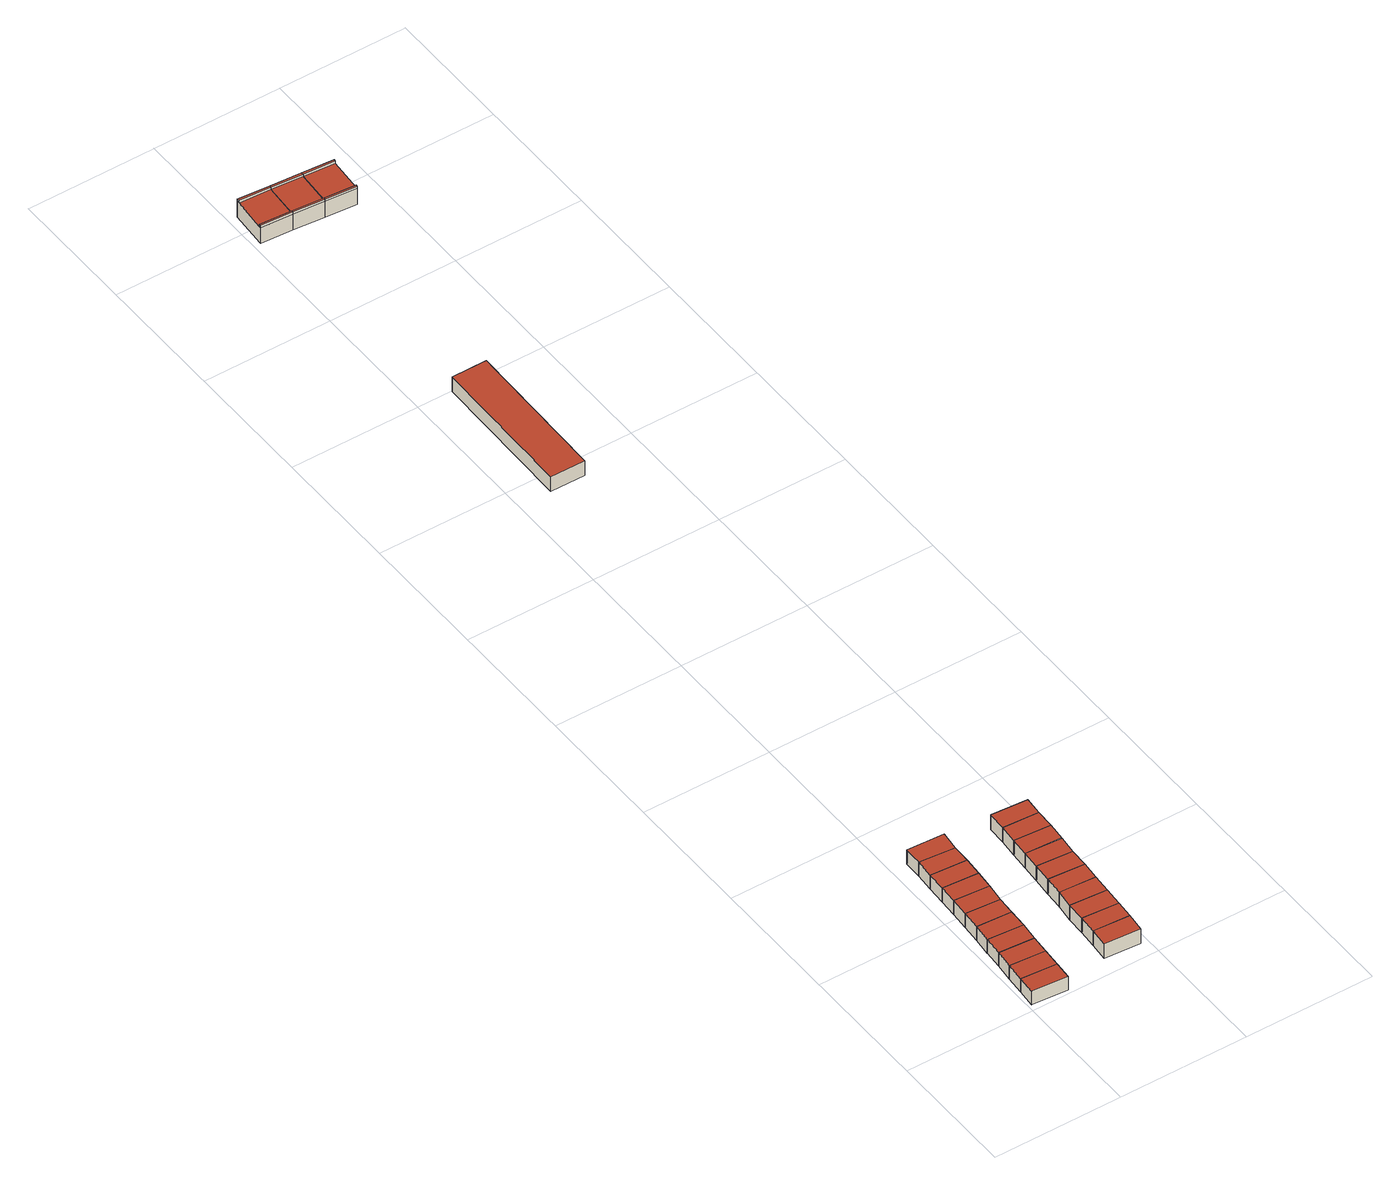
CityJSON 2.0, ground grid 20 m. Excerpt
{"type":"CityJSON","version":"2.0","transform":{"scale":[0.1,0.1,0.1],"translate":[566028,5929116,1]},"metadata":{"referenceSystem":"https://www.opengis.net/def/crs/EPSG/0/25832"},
"CityObjects":{
"building1":{"type":"Building","attributes":{"Grundfläche 2D":"15.820886","Grundhöhe NN":"1.976"},"geometry":[{"type":"Solid","lod":"3","boundaries":[[[[0,1,2,3,4,5]],[[6,7,8,3,2,1]],[[8,9,4,3]],[[9,10,11,0,5,4]],[[11,6,1,0]],[[9,8,7,6,11,10]]]],"semantics":{"surfaces":[{"type":"RoofSurface"},{"type":"WallSurface"},{"type":"GroundSurface"}],"values":[[0,1,1,1,1,2]]}}]},
"building2":{"type":"Building","attributes":{"Grundfläche 2D":"15.831430","Grundhöhe NN":"1.970"},"geometry":[{"type":"Solid","lod":"3","boundaries":[[[[4,12,13,14,0,5]],[[9,15,12,4]],[[15,16,17,14,13,12]],[[17,11,0,14]],[[0,11,10,9,4,5]],[[11,17,16,15,9,10]]]],"semantics":{"surfaces":[{"type":"RoofSurface"},{"type":"WallSurface"},{"type":"GroundSurface"}],"values":[[0,1,1,1,1,2]]}}]},
"building3":{"type":"Building","attributes":{"Grundfläche 2D":"15.727734","Grundhöhe NN":"1.970"},"geometry":[{"type":"Solid","lod":"3","boundaries":[[[[14,13,12,18,19]],[[15,20,18,12]],[[20,21,19,18]],[[21,17,14,19]],[[14,17,16,15,12,13]],[[21,20,15,16,17]]]],"semantics":{"surfaces":[{"type":"RoofSurface"},{"type":"WallSurface"},{"type":"GroundSurface"}],"values":[[0,1,1,1,1,2]]}}]},
"building4":{"type":"Building","attributes":{"Grundfläche 2D":"15.643360","Grundhöhe NN":"1.956"},"geometry":[{"type":"Solid","lod":"3","boundaries":[[[[19,18,22,23]],[[21,20,18,19]],[[20,24,22,18]],[[24,25,23,22]],[[25,21,19,23]],[[20,21,25,24]]]],"semantics":{"surfaces":[{"type":"RoofSurface"},{"type":"WallSurface"},{"type":"GroundSurface"}],"values":[[0,1,1,1,1,2]]}}]},
"building5":{"type":"Building","attributes":{"Grundfläche 2D":"15.509460","Grundhöhe NN":"1.950"},"geometry":[{"type":"Solid","lod":"3","boundaries":[[[[26,23,22,27]],[[28,29,27,22]],[[29,30,26,27]],[[30,31,23,26]],[[31,28,22,23]],[[31,30,29,28]]]],"semantics":{"surfaces":[{"type":"RoofSurface"},{"type":"WallSurface"},{"type":"GroundSurface"}],"values":[[0,1,1,1,1,2]]}}]},
"building6":{"type":"Building","attributes":{"Grundfläche 2D":"15.367730","Grundhöhe NN":"1.945"},"geometry":[{"type":"Solid","lod":"3","boundaries":[[[[32,26,27,33]],[[29,34,33,27]],[[34,35,32,33]],[[35,30,26,32]],[[30,29,27,26]],[[30,35,34,29]]]],"semantics":{"surfaces":[{"type":"RoofSurface"},{"type":"WallSurface"},{"type":"GroundSurface"}],"values":[[0,1,1,1,1,2]]}}]},
"building7":{"type":"Building","attributes":{"Grundfläche 2D":"15.477765","Grundhöhe NN":"1.942"},"geometry":[{"type":"Solid","lod":"3","boundaries":[[[[32,33,36,37]],[[35,34,33,32]],[[34,38,36,33]],[[38,39,37,36]],[[39,35,32,37]],[[38,34,35,39]]]],"semantics":{"surfaces":[{"type":"RoofSurface"},{"type":"WallSurface"},{"type":"GroundSurface"}],"values":[[0,1,1,1,1,2]]}}]},
"building8":{"type":"Building","attributes":{"Grundfläche 2D":"15.729130","Grundhöhe NN":"1.918"},"geometry":[{"type":"Solid","lod":"3","boundaries":[[[[40,41,37,36]],[[38,42,40,36]],[[42,43,41,40]],[[43,39,37,41]],[[37,39,38,36]],[[39,43,42,38]]]],"semantics":{"surfaces":[{"type":"RoofSurface"},{"type":"WallSurface"},{"type":"GroundSurface"}],"values":[[0,1,1,1,1,2]]}}]},
"building9":{"type":"Building","attributes":{"Grundfläche 2D":"15.930230","Grundhöhe NN":"1.904"},"geometry":[{"type":"Solid","lod":"3","boundaries":[[[[44,45,41,40,46]],[[43,42,40,41]],[[42,47,46,40]],[[47,48,49,45,44,46]],[[49,43,41,45]],[[47,42,43,49,48]]]],"semantics":{"surfaces":[{"type":"RoofSurface"},{"type":"WallSurface"},{"type":"GroundSurface"}],"values":[[0,1,1,1,1,2]]}}]},
"building10":{"type":"Building","attributes":{"Grundfläche 2D":"15.973979","Grundhöhe NN":"1.906"},"geometry":[{"type":"Solid","lod":"3","boundaries":[[[[46,50,51,52,45,44]],[[47,53,50,46]],[[53,54,55,52,51,50]],[[55,49,45,52]],[[49,48,47,46,44,45]],[[48,49,55,54,53,47]]]],"semantics":{"surfaces":[{"type":"RoofSurface"},{"type":"WallSurface"},{"type":"GroundSurface"}],"values":[[0,1,1,1,1,2]]}}]},
"building11":{"type":"Building","attributes":{"Grundfläche 2D":"16.134925","Grundhöhe NN":"1.939"},"geometry":[{"type":"Solid","lod":"3","boundaries":[[[[51,50,56,57,52]],[[53,58,56,50]],[[58,59,57,56]],[[59,55,52,57]],[[52,55,54,53,50,51]],[[59,58,53,54,55]]]],"semantics":{"surfaces":[{"type":"RoofSurface"},{"type":"WallSurface"},{"type":"GroundSurface"}],"values":[[0,1,1,1,1,2]]}}]},
"building12":{"type":"Building","attributes":{"Grundfläche 2D":"15.960399","Grundhöhe NN":"1.871"},"geometry":[{"type":"Solid","lod":"3","boundaries":[[[[60,61,62,63]],[[61,60,64,65]],[[62,61,65,66]],[[63,62,66,67]],[[60,63,67,64]],[[65,64,67,66]]]],"semantics":{"surfaces":[{"type":"RoofSurface"},{"type":"WallSurface"},{"type":"GroundSurface"}],"values":[[0,1,1,1,1,2]]}}]},
"building13":{"type":"Building","attributes":{"Grundfläche 2D":"15.985914","Grundhöhe NN":"1.868"},"geometry":[{"type":"Solid","lod":"3","boundaries":[[[[68,69,70,62,61]],[[68,61,65,71]],[[72,70,69,68,71,73]],[[62,70,72,66]],[[61,62,66,65]],[[72,73,71,65,66]]]],"semantics":{"surfaces":[{"type":"RoofSurface"},{"type":"WallSurface"},{"type":"GroundSurface"}],"values":[[0,1,1,1,1,2]]}}]},
"building14":{"type":"Building","attributes":{"Grundfläche 2D":"16.127120","Grundhöhe NN":"1.868"},"geometry":[{"type":"Solid","lod":"3","boundaries":[[[[74,70,69,68,75,76]],[[71,68,69,70,72,73]],[[75,68,71,77]],[[78,74,76,75,77,79]],[[70,74,78,72]],[[77,71,73,72,78,79]]]],"semantics":{"surfaces":[{"type":"RoofSurface"},{"type":"WallSurface"},{"type":"GroundSurface"}],"values":[[0,1,1,1,1,2]]}}]},
"building15":{"type":"Building","attributes":{"Grundfläche 2D":"16.197021","Grundhöhe NN":"1.873"},"geometry":[{"type":"Solid","lod":"3","boundaries":[[[[75,80,81,82,74,76]],[[80,75,77,83]],[[84,82,81,80,83,85]],[[74,82,84,78]],[[75,76,74,78,79,77]],[[78,84,85,83,77,79]]]],"semantics":{"surfaces":[{"type":"RoofSurface"},{"type":"WallSurface"},{"type":"GroundSurface"}],"values":[[0,1,1,1,1,2]]}}]},
"building16":{"type":"Building","attributes":{"Grundfläche 2D":"16.091382","Grundhöhe NN":"1.878"},"geometry":[{"type":"Solid","lod":"3","boundaries":[[[[86,82,81,80,87,88]],[[83,80,81,82,84,85]],[[87,80,83,89]],[[90,86,88,87,89,91]],[[82,86,90,84]],[[91,89,83,85,84,90]]]],"semantics":{"surfaces":[{"type":"RoofSurface"},{"type":"WallSurface"},{"type":"GroundSurface"}],"values":[[0,1,1,1,1,2]]}}]},
"building17":{"type":"Building","attributes":{"Grundfläche 2D":"15.942628","Grundhöhe NN":"1.883"},"geometry":[{"type":"Solid","lod":"3","boundaries":[[[[87,92,93,86,88]],[[92,87,89,94]],[[93,92,94,95]],[[86,93,95,90]],[[87,88,90,91,89]],[[88,86,90]],[[91,90,95,94,89]]]],"semantics":{"surfaces":[{"type":"RoofSurface"},{"type":"WallSurface"},{"type":"GroundSurface"}],"values":[[0,1,1,1,1,1,2]]}}]},
"building18":{"type":"Building","attributes":{"Grundfläche 2D":"15.897965","Grundhöhe NN":"1.855"},"geometry":[{"type":"Solid","lod":"3","boundaries":[[[[96,93,92,97,98]],[[92,93,95,94]],[[97,92,94,99]],[[100,96,98,97,99,101]],[[93,96,100,95]],[[99,94,95,100,101]]]],"semantics":{"surfaces":[{"type":"RoofSurface"},{"type":"WallSurface"},{"type":"GroundSurface"}],"values":[[0,1,1,1,1,2]]}}]},
"building19":{"type":"Building","attributes":{"Grundfläche 2D":"15.969173","Grundhöhe NN":"1.857"},"geometry":[{"type":"Solid","lod":"3","boundaries":[[[[97,102,103,104,96,98]],[[99,105,102,97]],[[105,106,107,104,103,102]],[[107,100,96,104]],[[96,100,101,99,97,98]],[[100,107,106,105,99,101]]]],"semantics":{"surfaces":[{"type":"RoofSurface"},{"type":"WallSurface"},{"type":"GroundSurface"}],"values":[[0,1,1,1,1,2]]}}]},
"building20":{"type":"Building","attributes":{"Grundfläche 2D":"15.992114","Grundhöhe NN":"1.882"},"geometry":[{"type":"Solid","lod":"3","boundaries":[[[[103,102,108,109,104]],[[105,110,108,102]],[[110,111,109,108]],[[111,107,104,109]],[[104,107,106,105,102,103]],[[107,111,110,105,106]]]],"semantics":{"surfaces":[{"type":"RoofSurface"},{"type":"WallSurface"},{"type":"GroundSurface"}],"values":[[0,1,1,1,1,2]]}}]},
"building21":{"type":"Building","attributes":{"Grundfläche 2D":"16.018937","Grundhöhe NN":"1.884"},"geometry":[{"type":"Solid","lod":"3","boundaries":[[[[112,109,108,113,114]],[[111,110,108,109]],[[110,115,113,108]],[[115,116,117,112,114,113]],[[117,111,109,112]],[[115,110,111,117,116]]]],"semantics":{"surfaces":[{"type":"RoofSurface"},{"type":"WallSurface"},{"type":"GroundSurface"}],"values":[[0,1,1,1,1,2]]}}]},
"building22":{"type":"Building","attributes":{"Grundfläche 2D":"124.869512","Grundhöhe NN":"2.050"},"geometry":[{"type":"Solid","lod":"3","boundaries":[[[[118,119,120,121,122]],[[123,124,119,118]],[[124,125,120,119]],[[125,126,121,120]],[[127,123,118,122]],[[126,127,122,121]],[[126,125,124,123,127]]]],"semantics":{"surfaces":[{"type":"RoofSurface"},{"type":"WallSurface"},{"type":"GroundSurface"}],"values":[[0,1,1,1,1,1,2]]}}]},
"building23":{"type":"Building","attributes":{"Grundfläche 2D":"28.714039","Grundhöhe NN":"2.352"},"children":["building23-1","building23-2"],"geometry":[{"type":"Solid","lod":"3","boundaries":[[[[128,129,130,131,132,133,134,135,136]],[[137,135,134,133,132,131,138,139]],[[136,135,137,140]],[[141,142,130,129,128,136,140]],[[131,130,142,138]],[[141,140,137,139,138,142]]]],"semantics":{"surfaces":[{"type":"RoofSurface"},{"type":"WallSurface"},{"type":"GroundSurface"}],"values":[[0,1,1,1,1,2]]}}]},
"building23-1":{"type":"BuildingInstallation","parents":["building23"],"geometry":[{"type":"MultiSurface","lod":"3","boundaries":[[[143,144,145,146,147]],[[128,145,144,136]],[[146,145,128,133]],[[135,143,147,146,133,134]],[[144,143,135,136]]],"semantics":{"surfaces":[{"type":"RoofSurface"},{"type":"WallSurface"}],"values":[0,1,1,1,1]}}]},
"building23-2":{"type":"BuildingInstallation","parents":["building23"],"geometry":[{"type":"MultiSurface","lod":"3","boundaries":[[[148,149,150,151]],[[149,148,131,132]],[[150,149,132,129]],[[151,150,129,130]],[[148,151,130,131]]],"semantics":{"surfaces":[{"type":"RoofSurface"},{"type":"WallSurface"}],"values":[0,1,1,1,1]}}]},
"building24":{"type":"Building","attributes":{"Grundfläche 2D":"28.806057","Grundhöhe NN":"2.365"},"children":["building24-1","building24-2"],"geometry":[{"type":"Solid","lod":"3","boundaries":[[[[152,153,130,129,128,136,154,155]],[[140,136,128,129,130,142]],[[154,136,140,156]],[[157,153,152,155,154,156,158]],[[130,153,157,142]],[[156,140,142,157,158]]]],"semantics":{"surfaces":[{"type":"RoofSurface"},{"type":"WallSurface"},{"type":"GroundSurface"}],"values":[[0,1,1,1,1,2]]}}]},
"building24-1":{"type":"BuildingInstallation","parents":["building24"],"geometry":[{"type":"MultiSurface","lod":"3","boundaries":[[[151,150,159,160]],[[129,150,151,130]],[[159,150,129,152]],[[160,159,152,153]],[[151,160,153,130]]],"semantics":{"surfaces":[{"type":"RoofSurface"},{"type":"WallSurface"}],"values":[0,1,1,1,1]}}]},
"building24-2":{"type":"BuildingInstallation","parents":["building24"],"geometry":[{"type":"MultiSurface","lod":"3","boundaries":[[[161,162,145,144]],[[154,155,162,161]],[[155,128,145,162]],[[128,136,144,145]],[[136,154,161,144]]],"semantics":{"surfaces":[{"type":"RoofSurface"},{"type":"WallSurface"}],"values":[0,1,1,1,1]}}]},
"building25":{"type":"Building","attributes":{"Grundfläche 2D":"28.780769","Grundhöhe NN":"2.363"},"children":["building25-1","building25-2"],"geometry":[{"type":"Solid","lod":"3","boundaries":[[[[163,164,153,152,155,154,165,166]],[[154,155,152,153,157,156]],[[165,154,156,167]],[[168,169,164,163,166,165,167,170]],[[153,164,169,157]],[[170,167,156,157,169,168]]]],"semantics":{"surfaces":[{"type":"RoofSurface"},{"type":"WallSurface"},{"type":"GroundSurface"}],"values":[[0,1,1,1,1,2]]}}]},
"building25-1":{"type":"BuildingInstallation","parents":["building25"],"geometry":[{"type":"MultiSurface","lod":"3","boundaries":[[[171,172,162,161]],[[165,166,172,171]],[[166,155,162,172]],[[155,154,161,162]],[[154,165,171,161]]],"semantics":{"surfaces":[{"type":"RoofSurface"},{"type":"WallSurface"}],"values":[0,1,1,1,1]}}]},
"building25-2":{"type":"BuildingInstallation","parents":["building25"],"geometry":[{"type":"MultiSurface","lod":"3","boundaries":[[[173,174,160,159]],[[159,160,153,152]],[[173,159,152,163]],[[174,173,163,164]],[[160,174,164,153]]],"semantics":{"surfaces":[{"type":"RoofSurface"},{"type":"WallSurface"}],"values":[0,1,1,1,1]}}]}
},
"vertices":[
[7,37,34],[5,9,34],[6,9,34],[60,5,34],[62,33,34],[8,37,34],[5,9,10],[6,9,10],[60,5,10],[62,33,10],[8,37,10],[7,37,10],
[64,62,34],[10,66,34],[9,66,34],[64,62,10],[10,66,10],[9,66,10],
[66,90,34],[12,94,34],[66,90,10],[12,94,10],
[69,119,34],[14,123,34],[69,119,10],[14,123,10],
[17,151,34],[70,148,34],[69,119,9],[70,148,9],[17,151,9],[14,123,9],
[19,180,34],[72,176,34],[72,176,9],[19,180,9],
[75,205,34],[21,209,34],[75,205,9],[21,209,9],
[77,233,34],[22,237,34],[77,233,9],[22,237,9],
[24,266,34],[23,266,34],[79,262,34],[79,262,9],[24,266,9],[23,266,9],
[80,290,34],[26,295,34],[25,295,34],[80,290,9],[26,295,9],[25,295,9],
[83,320,34],[26,323,34],[83,320,9],[26,323,9],
[189,24,35],[192,53,35],[136,57,35],[134,28,35],[189,24,9],[192,53,9],[136,57,9],[134,28,9],
[194,81,35],[193,81,35],[138,85,35],[194,81,9],[138,85,9],[193,81,9],
[139,114,35],[196,110,35],[140,114,35],[196,110,9],[139,114,9],[140,114,9],
[198,139,35],[142,142,35],[142,143,35],[198,139,9],[142,143,9],[142,142,9],
[144,171,35],[200,167,35],[199,167,35],[200,167,9],[144,171,9],[199,167,9],
[201,196,35],[146,200,35],[201,196,9],[146,200,9],
[148,228,35],[204,224,35],[203,225,35],[204,224,9],[148,228,9],[203,225,9],
[206,253,35],[205,253,35],[150,257,35],[206,253,9],[205,253,9],[150,257,9],
[207,282,35],[152,285,35],[207,282,9],[152,285,9],
[153,314,35],[209,310,35],[154,314,35],[209,310,9],[154,314,9],[153,314,9],
[108,1398,36],[54,1398,36],[50,1168,36],[104,1168,36],[108,1397,36],[108,1398,10],[54,1398,10],[50,1168,10],[104,1168,10],[108,1397,10],
[57,1768,42],[60,1820,42],[61,1823,42],[12,1827,42],[12,1823,42],[8,1771,42],[8,1769,42],[8,1768,42],[57,1765,42],[8,1768,14],[12,1827,14],[8,1769,14],[57,1765,14],[57,1768,14],[61,1823,14],
[8,1768,46],[57,1765,46],[57,1768,46],[8,1771,46],[8,1769,46],
[12,1827,46],[12,1823,46],[60,1820,46],[61,1823,46],
[109,1816,42],[109,1820,42],[105,1761,42],[106,1764,42],[105,1761,14],[109,1820,14],[106,1764,14],
[109,1816,46],[109,1820,46],
[105,1761,46],[106,1764,46],
[158,1813,42],[158,1816,42],[154,1757,42],[154,1760,42],[154,1757,14],[158,1813,14],[158,1816,14],[154,1760,14],
[154,1757,46],[154,1760,46],
[158,1813,46],[158,1816,46]
]}
